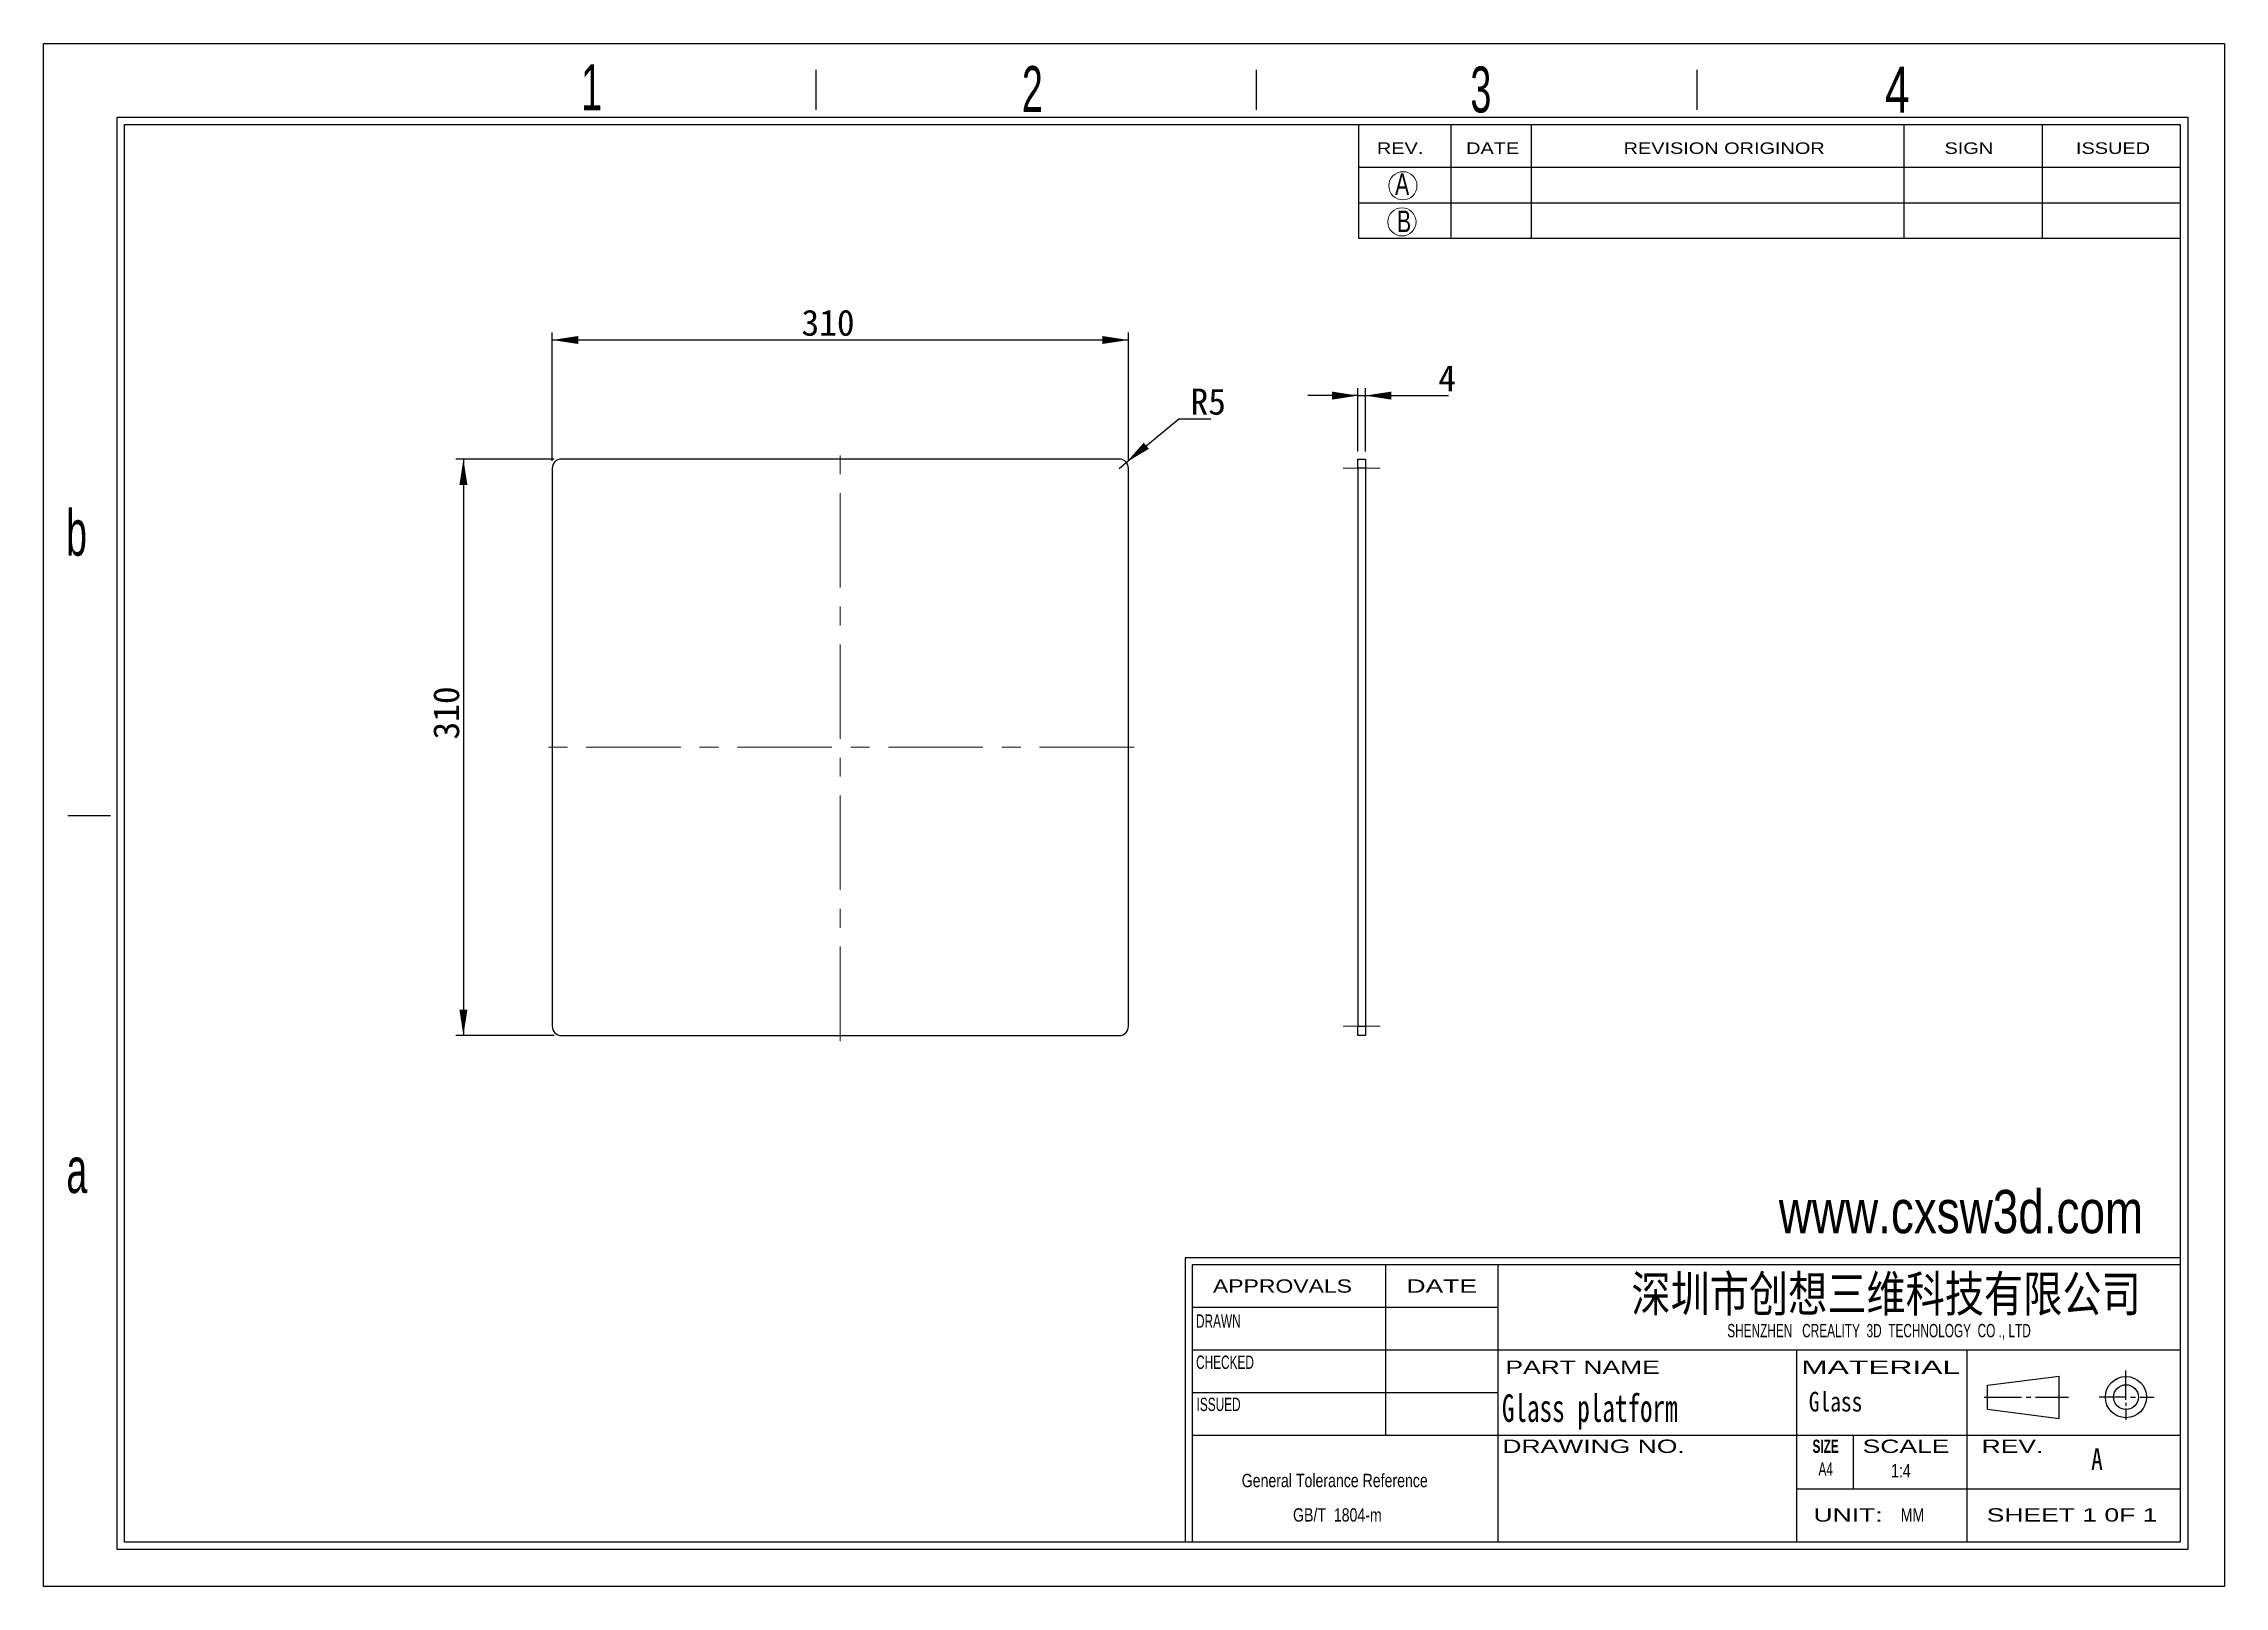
# Model space of a CAD drawing. Header units: millimetres. Extents: x 2 to 295, y 1 to 209.
import ezdxf

# ---------------------------------------------------------------- set-up
doc = ezdxf.new("R2010")
doc.units = ezdxf.units.MM
doc.linetypes.add('CENTER', pattern=[10.16, 6.35, -1.27, 1.27, -1.27])
doc.linetypes.add('CENTERX2', pattern=[20.32, 12.7, -2.54, 2.54, -2.54])
doc.layers.add('DIM', color=5, linetype='Continuous')
doc.layers.add('SLD-0', color=179, linetype='Continuous')
doc.layers.add('中心线', color=1, linetype='CENTER', lineweight=25)
doc.styles.add('SLDTEXTSTYLE0', font='arial.ttf', dxfattribs={"width": 0.7584})
doc.styles.add('SLDTEXTSTYLE1', font='arial.ttf', dxfattribs={"width": 0.63516})
doc.styles.add('SLDTEXTSTYLE10', font='', dxfattribs={"width": 0.8})
doc.styles.add('SLDTEXTSTYLE11', font='', dxfattribs={"width": 0.67})
doc.styles.add('SLDTEXTSTYLE12', font='')
doc.styles.add('SLDTEXTSTYLE2', font='GOTHIC.TTF', dxfattribs={"width": 0.7304})
doc.styles.add('SLDTEXTSTYLE3', font='GOTHIC.TTF', dxfattribs={"width": 0.61171})
doc.styles.add('SLDTEXTSTYLE4', font='arialbd.ttf', dxfattribs={"width": 0.63516})
doc.styles.add('SLDTEXTSTYLE5', font='arial.ttf', dxfattribs={"width": 1.422})
doc.styles.add('SLDTEXTSTYLE6', font='arial.ttf', dxfattribs={"width": 1.2324})
doc.styles.add('SLDTEXTSTYLE7', font='arial.ttf', dxfattribs={"width": 1.7064})
doc.styles.add('SLDTEXTSTYLE8', font='', dxfattribs={"width": 0.8, "bigfont": 'bigfont'})
doc.styles.add('SLDTEXTSTYLE9', font='', dxfattribs={"width": 0.8})
doc.styles.get('SLDTEXTSTYLE10').set_extended_font_data('宋体', bold=True)
doc.styles.get('SLDTEXTSTYLE11').set_extended_font_data('宋体')
doc.styles.get('SLDTEXTSTYLE12').set_extended_font_data('宋体')
doc.styles.get('SLDTEXTSTYLE8').set_extended_font_data('宋体', bold=True)
doc.styles.get('SLDTEXTSTYLE9').set_extended_font_data('宋体')
doc.dimstyles.new('SLDDIMSTYLE0', dxfattribs={"dimtxt": 3.5, "dimasz": 3.5, "dimexe": 0, "dimexo": 0.0625, "dimgap": 0.875, "dimtad": 2, "dimlfac": 4, "dimrnd": 1e-09, "dimzin": 12, "dimdsep": 46, "dimtxsty": 'SLDTEXTSTYLE11', "dimsah": 1, "dimcen": 0.09, "dimadec": 0, "dimazin": 3, "dimtfac": 1, "dimtofl": 0, "dimtmove": 0, "dimatfit": 3, "dimfxl": 0, "dimfrac": 2, "dimtolj": 1, "dimtzin": 12, "dimarcsym": 0})
doc.dimstyles.new('SLDDIMSTYLE1', dxfattribs={"dimtxt": 3.5, "dimasz": 3.5, "dimexe": 0, "dimexo": 0.0625, "dimgap": 0.875, "dimtad": 0, "dimtih": 1, "dimtoh": 1, "dimlfac": 4, "dimrnd": 1e-09, "dimzin": 12, "dimdsep": 46, "dimtxsty": 'SLDTEXTSTYLE11', "dimsah": 1, "dimcen": 0, "dimadec": 0, "dimazin": 3, "dimtfac": 1, "dimtofl": 0, "dimtmove": 0, "dimatfit": 3, "dimfxl": 0, "dimfrac": 2, "dimtolj": 1, "dimtzin": 12, "dimarcsym": 0})
doc.dimstyles.new('SLDDIMSTYLE2', dxfattribs={"dimtxt": 3.5, "dimasz": 3.5, "dimexe": 0, "dimexo": 0.0625, "dimgap": 0.875, "dimtad": 2, "dimlfac": 4, "dimrnd": 1e-09, "dimzin": 12, "dimdsep": 46, "dimtxsty": 'SLDTEXTSTYLE11', "dimsah": 1, "dimcen": 0.09, "dimadec": 0, "dimazin": 3, "dimtfac": 1, "dimtmove": 0, "dimatfit": 0, "dimfxl": 0, "dimfrac": 2, "dimtolj": 1, "dimtzin": 12, "dimarcsym": 0})

# ---------------------------------------------------------------- blocks, each defined once
blk = doc.blocks.new('SW_NOTE_0')
at = {"layer": 'SLD-0', "color": 0, "char_height": 1.7927, "attachment_point": 2, "style": 'SLDTEXTSTYLE0'}
for s, insert in [('General Tolerance Reference ', (13.02, 2.31)), (' GB/T  1804-m', (13.11, -2.32))]:
    blk.add_mtext(s, dxfattribs=dict(at, insert=insert))
blk = doc.blocks.new('_D')
at = {"layer": 'DIM'}
for p, q in [((70.21, 152.58), (70.21, 169.83)), ((147.71, 168.83), (70.21, 168.83)), ((147.71, 152.58), (147.71, 169.83))]:
    blk.add_line(p, q, dxfattribs=at)
for points in [[(70.21, 168.83), (73.71, 168.3), (73.71, 169.37)], [(147.71, 168.83), (144.21, 169.37), (144.21, 168.3)]]:
    blk.add_solid(points, dxfattribs=at)
at = {"layer": 'DIM', "insert": (103.74, 172.91), "char_height": 3.5, "attachment_point": 1, "style": 'SLDTEXTSTYLE12'}
blk.add_mtext('310', dxfattribs=at)
blk = doc.blocks.new('_D_1')
at = {"layer": 'DIM'}
for p, q in [((70.46, 152.83), (57.27, 152.83)), ((58.27, 152.83), (58.27, 75.33)), ((70.46, 75.33), (57.27, 75.33))]:
    blk.add_line(p, q, dxfattribs=at)
for points in [[(58.27, 152.83), (57.73, 149.33), (58.81, 149.33)], [(58.27, 75.33), (58.81, 78.83), (57.73, 78.83)]]:
    blk.add_solid(points, dxfattribs=at)
at = {"layer": 'DIM', "insert": (54.2, 115.13), "char_height": 3.5, "attachment_point": 1, "rotation": 90, "style": 'SLDTEXTSTYLE12'}
blk.add_mtext('310', dxfattribs=at)
blk = doc.blocks.new('_D_2')
at = {"layer": 'DIM'}
for p, q in [((147.42, 152.38), (154.47, 158.23)), ((154.47, 158.23), (158.78, 158.23)), ((146.46, 151.58), (147.42, 152.38))]:
    blk.add_line(p, q, dxfattribs=at)
blk.add_solid([(147.42, 152.38), (150.46, 154.2), (149.77, 155.03)], dxfattribs=at)
at = {"layer": 'DIM', "insert": (156.06, 162.3), "char_height": 3.5, "attachment_point": 1, "style": 'SLDTEXTSTYLE12'}
blk.add_mtext('R5', dxfattribs=at)
blk = doc.blocks.new('_D_3')
at = {"layer": 'DIM'}
for p, q in [((178.58, 161.36), (171.85, 161.36)), ((178.58, 153.83), (178.58, 162.36)), ((178.58, 161.36), (179.58, 161.36)), ((179.58, 153.83), (179.58, 162.36)), ((179.58, 161.36), (190.74, 161.36))]:
    blk.add_line(p, q, dxfattribs=at)
for points in [[(178.58, 161.36), (175.08, 161.9), (175.08, 160.82)], [(179.58, 161.36), (183.08, 160.82), (183.08, 161.9)]]:
    blk.add_solid(points, dxfattribs=at)
at = {"layer": 'DIM', "insert": (189.38, 165.44), "char_height": 3.5, "attachment_point": 1, "style": 'SLDTEXTSTYLE12'}
blk.add_mtext('4', dxfattribs=at)

msp = doc.modelspace()

# ---------------------------------------------------------------- linework, layer by layer
at = {"color": 7, "linetype": 'Continuous', "lineweight": 25}
for p, q in [((146.4613, 152.8349), (71.4613, 152.8349)), ((178.5817, 151.5849), (178.5817, 152.8349)), ((178.5817, 152.8349), (179.5817, 152.8349)), ((179.5817, 152.8349), (179.5817, 151.5849)), ((70.2113, 151.5849), (70.2113, 76.5849)), ((147.7113, 76.5849), (147.7113, 151.5849)), ((178.5817, 151.5849), (178.5817, 76.5849)), ((179.5817, 151.5849), (178.5817, 151.5849)), ((179.5817, 151.5849), (179.5817, 76.5849)), ((178.5817, 76.5849), (179.5817, 76.5849)), ((178.5817, 75.3349), (178.5817, 76.5849)), ((179.5817, 76.5849), (179.5817, 75.3349)), ((71.4613, 75.3349), (146.4613, 75.3349)), ((179.5817, 75.3349), (178.5817, 75.3349))]:
    msp.add_line(p, q, dxfattribs=at)
for centre, start, end in [((71.4613, 151.5849), 90, 180), ((146.4613, 151.5849), 0, 90), ((71.4613, 76.5849), 180, 270), ((146.4613, 76.5849), 270, 0)]:
    msp.add_arc(centre, 1.25, start, end, dxfattribs=at)
at = {"layer": 'SLD-0'}
for p, q in [((1.812, 208.6737), (295.1066, 208.6737)), ((1.812, 1.2938), (1.812, 208.6737)), ((295.1066, 208.6737), (295.1066, 1.2938)), ((12.6748, 7.2189), (12.6748, 197.811)), ((12.6748, 197.811), (289.1814, 197.811)), ((252.0174, 197.811), (252.0174, 182.5137)), ((270.5994, 197.811), (270.5994, 182.5137)), ((289.1814, 197.811), (289.1814, 7.2189)), ((289.1814, 7.2189), (12.6748, 7.2189)), ((295.1066, 1.2938), (1.812, 1.2938))]:
    msp.add_line(p, q, dxfattribs=at)
at = {"layer": 'SLD-0', "color": 6, "linetype": 'Continuous'}
for p, q in [((105.701, 199.786), (105.701, 205.1695)), ((164.9525, 199.786), (164.9525, 205.1695)), ((224.2039, 199.786), (224.2039, 205.1695)), ((11.6873, 6.2314), (11.6873, 198.7985)), ((11.6873, 198.7985), (290.1689, 198.7985)), ((290.1689, 198.7985), (290.1689, 6.2314)), ((10.8046, 104.8527), (5.0681, 104.8527)), ((290.1689, 6.2314), (11.6873, 6.2314))]:
    msp.add_line(p, q, dxfattribs=at)
at = {"layer": 'SLD-0', "color": 179, "linetype": 'Continuous'}
for p, q in [((178.6588, 197.811), (178.6588, 182.5137)), ((191.0502, 197.811), (191.0502, 182.5137)), ((201.8863, 197.811), (201.8863, 182.5137)), ((178.6588, 192.0745), (289.1814, 192.0745)), ((178.6588, 187.2941), (289.1814, 187.2941)), ((178.6588, 182.5137), (289.1814, 182.5137)), ((289.1814, 45.4622), (155.3299, 45.4622)), ((155.3299, 45.4622), (155.3299, 7.2189)), ((289.1814, 44.5061), (156.286, 44.5061)), ((156.286, 44.5061), (156.286, 7.2189)), ((182.2808, 44.5061), (182.2808, 21.5602)), ((197.3975, 44.5061), (197.3975, 7.2189)), ((197.3975, 38.7696), (156.286, 38.7696)), ((289.1814, 33.0331), (156.286, 33.0331)), ((237.553, 33.0331), (237.553, 7.2189)), ((260.499, 7.2189), (260.499, 33.0331)), ((263.2552, 28.3538), (272.8879, 29.5382)), ((272.8879, 23.8461), (272.8879, 29.5382)), ((281.8693, 26.3495), (281.8693, 30.3163)), ((197.3975, 27.2966), (156.286, 27.2966)), ((262.7856, 26.7328), (267.8301, 26.7328)), ((263.2552, 25.1064), (263.2552, 28.3538)), ((268.4607, 26.7328), (269.0912, 26.7328)), ((269.7218, 26.7328), (274.1357, 26.7328)), ((281.8693, 26.7328), (278.2684, 26.7328)), ((282.4999, 26.7328), (283.1304, 26.7328)), ((283.761, 26.7328), (285.6527, 26.7328)), ((263.2552, 25.1064), (272.8879, 23.8461)), ((281.8693, 25.9663), (281.8693, 25.5831)), ((281.8693, 25.1998), (281.8693, 23.6668)), ((289.1814, 21.5602), (156.286, 21.5602)), ((245.2016, 21.5602), (245.2016, 14.3895)), ((237.553, 14.3895), (289.1814, 14.3895))]:
    msp.add_line(p, q, dxfattribs=at)
at = {"layer": 'SLD-0', "lineweight": 18}
for centre in [(184.6221, 189.5636), (184.4994, 184.7149)]:
    msp.add_circle(centre, 1.8944, dxfattribs=at)
at = {"layer": 'SLD-0', "color": 179, "linetype": 'Continuous'}
for radius in [2.7714, 1.669]:
    msp.add_circle((281.8693, 26.7328), radius, dxfattribs=at)
at = {"layer": '中心线', "linetype": 'CENTERX2', "lineweight": 18}
for p, q in [((108.9613, 74.5849), (108.9613, 153.5849)), ((181.5817, 151.5849), (176.5817, 151.5849)), ((148.4613, 114.0849), (69.4613, 114.0849)), ((181.5817, 76.5849), (176.5817, 76.5849))]:
    msp.add_line(p, q, dxfattribs=at)

# ---------------------------------------------------------------- block references
at = {"layer": 'SLD-0', "color": 179}
msp.add_blockref('SW_NOTE_0', (162.4379, 14.1109), dxfattribs=at)

# ---------------------------------------------------------------- texts
at = {"layer": 'SLD-0'}
for s, insert, char_height, attachment_point, style in [('1', (74.111, 205.8988), 6.172, 1, 'SLDTEXTSTYLE3'), ('2', (133.3881, 205.6552), 6.172, 1, 'SLDTEXTSTYLE3'), ('3', (193.7066, 205.5931), 6.172, 1, 'SLDTEXTSTYLE3'), ('4', (249.4405, 205.5869), 6.172, 1, 'SLDTEXTSTYLE2'), ('A', (183.5778, 191.2522), 2.9034, 1, 'SLDTEXTSTYLE2'), ('B', (183.8319, 186.2372), 2.9034, 1, 'SLDTEXTSTYLE2'), ('b', (4.8346, 146.0194), 6.172, 1, 'SLDTEXTSTYLE3'), ('a', (4.8798, 60.3511), 6.172, 1, 'SLDTEXTSTYLE3'), ('深圳市创想三维科技有限公司', (249.6067, 43.0393), 4.82808, 2, 'SLDTEXTSTYLE8'), (' Glass platform', (208.9154, 27.1097), 3.704167, 2, 'SLDTEXTSTYLE11'), ('Glass', (242.8176, 27.4503), 2.64583, 2, 'SLDTEXTSTYLE10'), ('A', (277.1784, 19.8537), 2.9104, 1, 'SLDTEXTSTYLE9')]:
    msp.add_mtext(s, dxfattribs=dict(at, insert=insert, char_height=char_height, attachment_point=attachment_point, style=style))
at = {"layer": 'SLD-0', "color": 179}
for s, insert, char_height, attachment_point, style in [('REV.', (181.1288, 195.4001), 1.55363, 1, 'SLDTEXTSTYLE6'), ('DATE', (193.1265, 195.4001), 1.55363, 1, 'SLDTEXTSTYLE6'), ('REVISION ORIGINOR', (214.3082, 195.4001), 1.553633, 1, 'SLDTEXTSTYLE6'), ('SIGN', (257.4664, 195.4001), 1.55363, 1, 'SLDTEXTSTYLE6'), ('ISSUED', (275.1481, 195.4001), 1.55363, 1, 'SLDTEXTSTYLE6'), ('APPROVALS', (168.4266, 42.5627), 1.79265, 2, 'SLDTEXTSTYLE6'), ('DATE', (189.8496, 42.5627), 1.79265, 2, 'SLDTEXTSTYLE5'), ('DRAWN', (159.8036, 37.8529), 1.79265, 2, 'SLDTEXTSTYLE1'), ('SHENZHEN   CREALITY  3D  TECHNOLOGY  CO ., LTD', (248.66, 36.569), 1.792654, 2, 'SLDTEXTSTYLE1'), ('CHECKED', (160.6957, 32.3147), 1.79265, 2, 'SLDTEXTSTYLE1'), ('PART NAME', (208.7939, 31.6454), 1.79265, 2, 'SLDTEXTSTYLE5'), ('MATERIAL', (248.8802, 31.6454), 1.79265, 2, 'SLDTEXTSTYLE7'), ('ISSUED', (159.837, 26.6544), 1.79265, 2, 'SLDTEXTSTYLE1'), ('DRAWING NO.', (210.268, 21.0216), 1.792654, 2, 'SLDTEXTSTYLE5'), ('SIZE', (241.4789, 21.0216), 1.79265, 2, 'SLDTEXTSTYLE4'), ('SCALE', (252.2889, 21.0216), 1.79265, 2, 'SLDTEXTSTYLE5'), ('REV.', (266.6102, 21.0216), 1.79265, 2, 'SLDTEXTSTYLE5'), ('A4', (241.4898, 17.9531), 1.79265, 2, 'SLDTEXTSTYLE1'), ('1:4', (251.5965, 17.7451), 1.79265, 2, 'SLDTEXTSTYLE0'), ('UNIT:', (244.4987, 11.7907), 1.79265, 2, 'SLDTEXTSTYLE5'), ('MM', (253.1609, 11.7907), 1.79265, 2, 'SLDTEXTSTYLE0'), ('SHEET 1 0F 1', (274.62, 11.7907), 1.792654, 2, 'SLDTEXTSTYLE5')]:
    msp.add_mtext(s, dxfattribs=dict(at, insert=insert, char_height=char_height, attachment_point=attachment_point, style=style))
at = {"layer": 'SLD-0', "color": 5, "insert": (235.1831, 54.5847), "char_height": 5.820833, "attachment_point": 1, "style": 'SLDTEXTSTYLE0'}
msp.add_mtext('www.cxsw3d.com', dxfattribs=at)

# ---------------------------------------------------------------- dimensions: what is measured, and where the dimension line sits
at = {"layer": 'DIM'}
for base, p1, p2, dimstyle, picture, middle in [((70.2113, 168.8349), (147.7113, 151.5849), (70.2113, 151.5849), 'SLDDIMSTYLE0', '_D', (105.7787, 168.8349)), ((179.5817, 161.3628), (178.5817, 152.8349), (179.5817, 152.8349), 'SLDDIMSTYLE2', '_D_3', (190.0644, 161.3628))]:
    dim = msp.add_linear_dim(base=base, p1=p1, p2=p2, dimstyle=dimstyle, dxfattribs=at)
    dim.commit()
    dim.dimension.update_dxf_attribs({"geometry": picture, "text_midpoint": middle, "dimtype": 160})
dim = msp.add_radius_dim(center=(146.4613, 151.5849), mpoint=(147.4231, 152.3833), dimstyle='SLDDIMSTYLE1', dxfattribs=at)
dim.commit()
dim.dimension.update_dxf_attribs({"geometry": '_D_2', "text_midpoint": (157.4169, 160.2676), "dimtype": 164})
dim = msp.add_linear_dim(base=(58.2707, 75.3349), p1=(71.4613, 152.8349), p2=(71.4613, 75.3349), angle=90, dimstyle='SLDDIMSTYLE0', dxfattribs=at)
dim.commit()
dim.dimension.update_dxf_attribs({"geometry": '_D_1', "text_midpoint": (58.2707, 117.1696), "dimtype": 160})

doc.saveas('drawing.dxf')
